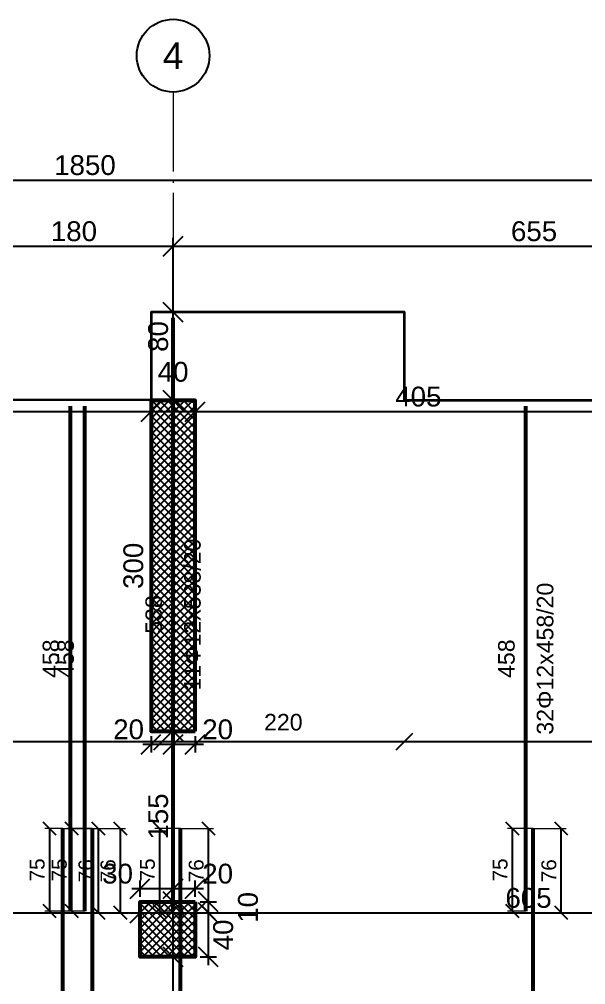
# Model space of a CAD drawing. Header units: millimetres. Extents: x -404 to 6018, y -5139 to 7890.
# Drawn here: x 4685 to 5199, y 2330 to 3206 of the extents above; entities that cross this region are included whole.
import ezdxf
from ezdxf.enums import TextEntityAlignment as Align

# ---------------------------------------------------------------- set-up
doc = ezdxf.new("R2010")
doc.units = ezdxf.units.MM
doc.linetypes.add('ZWCAD_ISO04W100', pattern=[30.5, 24, -3, 0.5, -3])
for name, color, linetype, lineweight in [('AXIS LINES', 255, 'ZWCAD_ISO04W100', 13), ('COLUMN', 140, 'Continuous', 53), ('SLAB', 3, 'Continuous', 35), ('WALL', 10, 'Continuous', 53)]:
    doc.layers.add(name, color=color, linetype=linetype, lineweight=lineweight)
for name, color, linetype in [('FW_AXIS', 7, 'Continuous'), ('FW_COLUMN_HATCH', 8, 'Continuous'), ('FW_DIM', 7, 'Continuous'), ('FW_WALL_HATCH', 8, 'Continuous'), ('REB_BOT_MESH_Y', 5, 'Continuous'), ('REB_BOT_MESH_Y_AXDIM', 5, 'Continuous'), ('REB_BOT_MESH_Y_LAP', 5, 'Continuous'), ('REB_BOT_MESH_Y_RANGE', 5, 'Continuous'), ('REB_BOT_MESH_Y_TEXT', 5, 'Continuous')]:
    doc.layers.add(name, color=color, linetype=linetype)
doc.styles.add('REBAR_TXT', font='arial.ttf')
doc.styles.get("Standard").update_dxf_attribs({"font": 'arial.ttf'})
doc.dimstyles.new('FW_DIM', dxfattribs={"dimtxt": 18, "dimasz": 9, "dimexe": 7.5, "dimexo": 4.5, "dimgap": 4.5, "dimtad": 1, "dimdec": 0, "dimtxsty": 'Standard', "dimtsz": 9, "dimcen": 2.5, "dimdle": 7.5, "dimclrd": 256, "dimclre": 256, "dimclrt": 7, "dimazin": 3, "dimtfac": 1, "dimtmove": 2, "dimatfit": 3})
doc.dimstyles.new('REBAR LAP', dxfattribs={"dimtxt": 13.5, "dimasz": 2.5, "dimexe": 4.5, "dimexo": 0, "dimgap": 4.5, "dimtad": 1, "dimdec": 0, "dimtxsty": 'Standard', "dimtsz": 6, "dimcen": 2.5, "dimclrd": 6, "dimclre": 6, "dimclrt": 7, "dimazin": 3, "dimtfac": 1, "dimtmove": 2, "dimatfit": 3, "dimlwd": 25, "dimlwe": 18})
doc.dimstyles.new('REBAR M-200', dxfattribs={"dimtxt": 15, "dimasz": 15, "dimexe": 25, "dimexo": 12.5, "dimgap": 10, "dimtad": 1, "dimdec": 0, "dimtxsty": 'Standard', "dimblk": 'NONE', "dimcen": 50, "dimse1": 1, "dimse2": 1, "dimclrd": 6, "dimclre": 6, "dimclrt": 7, "dimazin": 3, "dimtfac": 1, "dimtmove": 2, "dimatfit": 3, "dimldrblk": 'NONE', "dimlwd": 53})
doc.dimstyles.new('REBAR RANGE', dxfattribs={"dimtxt": 15, "dimasz": 2.5, "dimexe": 0, "dimexo": 0, "dimgap": 10, "dimtad": 1, "dimdec": 0, "dimtxsty": 'Standard', "dimtsz": 7.5, "dimcen": 2.5, "dimse1": 1, "dimse2": 1, "dimclrd": 6, "dimclre": 6, "dimclrt": 7, "dimazin": 3, "dimtfac": 1, "dimtmove": 2, "dimatfit": 3, "dimlwd": 25})

# ---------------------------------------------------------------- blocks, each defined once
blk = doc.blocks.new('*D718')
at = {"color": 6, "lineweight": 53}
blk.add_line((5151.74, 1967.5), (5151.74, 2471.5), dxfattribs=at)
at = {"layer": 'Defpoints'}
for p in [(5151.74, 2471.5), (5151.74, 1967.5), (5151.74, 1967.5)]:
    blk.add_point(p, dxfattribs=at)
at = {"layer": 'REB_BOT_MESH_Y', "color": 7, "insert": (5134.24, 2219.5), "char_height": 15, "attachment_point": 5, "rotation": 90}
blk.add_mtext('504', dxfattribs=at)
blk = doc.blocks.new('_NONE')
blk = doc.blocks.new('*D719')
at = {"color": 6, "lineweight": 53}
blk.add_line((5144.99, 2396.5), (5144.99, 2855), dxfattribs=at)
at = {"layer": 'Defpoints'}
for p in [(5144.99, 2855), (5144.99, 2396.5), (5144.99, 2396.5)]:
    blk.add_point(p, dxfattribs=at)
at = {"layer": 'REB_BOT_MESH_Y', "color": 7, "insert": (5127.49, 2625.75), "char_height": 15, "attachment_point": 5, "rotation": 90}
blk.add_mtext('458', dxfattribs=at)
blk = doc.blocks.new('_Oblique')
at = {"color": 0, "linetype": 'ByBlock', "lineweight": -2}
blk.add_line((-0.5, -0.5), (0.5, 0.5), dxfattribs=at)
blk = doc.blocks.new('*D730')
at = {"color": 6, "lineweight": 18}
for p, q in [((5151.74, 2471.5), (5128.49, 2471.5)), ((5144.99, 2396.5), (5128.49, 2396.5))]:
    blk.add_line(p, q, dxfattribs=at)
at = {"color": 6, "lineweight": 25}
blk.add_line((5132.99, 2396.5), (5132.99, 2471.5), dxfattribs=at)
at = {"layer": 'Defpoints'}
for p in [(5151.74, 2471.5), (5132.99, 2396.5), (5144.99, 2396.5)]:
    blk.add_point(p, dxfattribs=at)
at = {"layer": 'REB_BOT_MESH_Y_LAP', "color": 6, "xscale": 12, "yscale": 12, "rotation": 90}
for p in [(5132.99, 2471.5), (5132.99, 2396.5)]:
    blk.add_blockref('_OBLIQUE', p, dxfattribs=at)
at = {"layer": 'REB_BOT_MESH_Y_LAP', "color": 7, "insert": (5121.74, 2434), "char_height": 13.5, "attachment_point": 5, "rotation": 90}
blk.add_mtext('75', dxfattribs=at)
blk = doc.blocks.new('*D731')
at = {"color": 6, "lineweight": 18}
for p, q in [((5151.74, 2471.5), (5181.74, 2471.5)), ((5151.74, 2395), (5181.74, 2395))]:
    blk.add_line(p, q, dxfattribs=at)
at = {"color": 6, "lineweight": 25}
blk.add_line((5177.24, 2395), (5177.24, 2471.5), dxfattribs=at)
at = {"layer": 'Defpoints'}
for p in [(5151.74, 2471.5), (5151.74, 2395), (5177.24, 2395)]:
    blk.add_point(p, dxfattribs=at)
at = {"layer": 'REB_BOT_MESH_Y_AXDIM', "color": 6, "xscale": 12, "yscale": 12, "rotation": 90}
for p in [(5177.24, 2471.5), (5177.24, 2395)]:
    blk.add_blockref('_OBLIQUE', p, dxfattribs=at)
at = {"layer": 'REB_BOT_MESH_Y_AXDIM', "color": 7, "insert": (5165.99, 2433.25), "char_height": 13.5, "attachment_point": 5, "rotation": 90}
blk.add_mtext('76', dxfattribs=at)
blk = doc.blocks.new('*D741')
at = {"color": 6, "lineweight": 53}
blk.add_line((4831.74, 1967.5), (4831.74, 2471.5), dxfattribs=at)
at = {"layer": 'Defpoints'}
for p in [(4831.74, 2471.5), (4831.74, 1967.5), (4831.74, 1967.5)]:
    blk.add_point(p, dxfattribs=at)
at = {"layer": 'REB_BOT_MESH_Y', "color": 7, "insert": (4814.24, 2219.5), "char_height": 15, "attachment_point": 5, "rotation": 90}
blk.add_mtext('504', dxfattribs=at)
blk = doc.blocks.new('*D742')
at = {"color": 6, "lineweight": 53}
blk.add_line((4824.99, 2396.5), (4824.99, 2935), dxfattribs=at)
at = {"layer": 'Defpoints'}
for p in [(4824.99, 2935), (4824.99, 2396.5), (4824.99, 2396.5)]:
    blk.add_point(p, dxfattribs=at)
at = {"layer": 'REB_BOT_MESH_Y', "color": 7, "insert": (4807.49, 2665.75), "char_height": 15, "attachment_point": 5, "rotation": 90}
blk.add_mtext('538', dxfattribs=at)
blk = doc.blocks.new('*D753')
at = {"color": 6, "lineweight": 18}
for p, q in [((4831.74, 2471.5), (4808.49, 2471.5)), ((4824.99, 2396.5), (4808.49, 2396.5))]:
    blk.add_line(p, q, dxfattribs=at)
at = {"color": 6, "lineweight": 25}
blk.add_line((4812.99, 2396.5), (4812.99, 2471.5), dxfattribs=at)
at = {"layer": 'Defpoints'}
for p in [(4831.74, 2471.5), (4812.99, 2396.5), (4824.99, 2396.5)]:
    blk.add_point(p, dxfattribs=at)
at = {"layer": 'REB_BOT_MESH_Y_LAP', "color": 6, "xscale": 12, "yscale": 12, "rotation": 90}
for p in [(4812.99, 2471.5), (4812.99, 2396.5)]:
    blk.add_blockref('_OBLIQUE', p, dxfattribs=at)
at = {"layer": 'REB_BOT_MESH_Y_LAP', "color": 7, "insert": (4801.74, 2434), "char_height": 13.5, "attachment_point": 5, "rotation": 90}
blk.add_mtext('75', dxfattribs=at)
blk = doc.blocks.new('*D754')
at = {"color": 6, "lineweight": 18}
for p, q in [((4831.74, 2471.5), (4861.74, 2471.5)), ((4831.74, 2395), (4861.74, 2395))]:
    blk.add_line(p, q, dxfattribs=at)
at = {"color": 6, "lineweight": 25}
blk.add_line((4857.24, 2395), (4857.24, 2471.5), dxfattribs=at)
at = {"layer": 'Defpoints'}
for p in [(4831.74, 2471.5), (4831.74, 2395), (4857.24, 2395)]:
    blk.add_point(p, dxfattribs=at)
at = {"layer": 'REB_BOT_MESH_Y_AXDIM', "color": 6, "xscale": 12, "yscale": 12, "rotation": 90}
for p in [(4857.24, 2471.5), (4857.24, 2395)]:
    blk.add_blockref('_OBLIQUE', p, dxfattribs=at)
at = {"layer": 'REB_BOT_MESH_Y_AXDIM', "color": 7, "insert": (4845.99, 2433.25), "char_height": 13.5, "attachment_point": 5, "rotation": 90}
blk.add_mtext('76', dxfattribs=at)
blk = doc.blocks.new('*D763')
at = {"color": 6, "lineweight": 53}
blk.add_line((4724.99, 1967.5), (4724.99, 2471.5), dxfattribs=at)
at = {"layer": 'Defpoints'}
for p in [(4724.99, 2471.5), (4724.99, 1967.5), (4724.99, 1967.5)]:
    blk.add_point(p, dxfattribs=at)
at = {"layer": 'REB_BOT_MESH_Y', "color": 7, "insert": (4707.49, 2219.5), "char_height": 15, "attachment_point": 5, "rotation": 90}
blk.add_mtext('504', dxfattribs=at)
blk = doc.blocks.new('*D764')
at = {"color": 6, "lineweight": 53}
blk.add_line((4731.74, 2396.5), (4731.74, 2855), dxfattribs=at)
at = {"layer": 'Defpoints'}
for p in [(4731.74, 2855), (4731.74, 2396.5), (4731.74, 2396.5)]:
    blk.add_point(p, dxfattribs=at)
at = {"layer": 'REB_BOT_MESH_Y', "color": 7, "insert": (4714.24, 2625.75), "char_height": 15, "attachment_point": 5, "rotation": 90}
blk.add_mtext('458', dxfattribs=at)
blk = doc.blocks.new('*D773')
at = {"color": 6, "lineweight": 18}
for p, q in [((4724.99, 2471.5), (4708.49, 2471.5)), ((4731.74, 2396.5), (4708.49, 2396.5))]:
    blk.add_line(p, q, dxfattribs=at)
at = {"color": 6, "lineweight": 25}
blk.add_line((4712.99, 2396.5), (4712.99, 2471.5), dxfattribs=at)
at = {"layer": 'Defpoints'}
for p in [(4724.99, 2471.5), (4712.99, 2396.5), (4731.74, 2396.5)]:
    blk.add_point(p, dxfattribs=at)
at = {"layer": 'REB_BOT_MESH_Y_LAP', "color": 6, "xscale": 12, "yscale": 12, "rotation": 90}
for p in [(4712.99, 2471.5), (4712.99, 2396.5)]:
    blk.add_blockref('_OBLIQUE', p, dxfattribs=at)
at = {"layer": 'REB_BOT_MESH_Y_LAP', "color": 7, "insert": (4701.74, 2434), "char_height": 13.5, "attachment_point": 5, "rotation": 90}
blk.add_mtext('75', dxfattribs=at)
blk = doc.blocks.new('*D774')
at = {"color": 6, "lineweight": 18}
for p, q in [((4724.99, 2471.5), (4761.74, 2471.5)), ((4724.99, 2395), (4761.74, 2395))]:
    blk.add_line(p, q, dxfattribs=at)
at = {"color": 6, "lineweight": 25}
blk.add_line((4757.24, 2395), (4757.24, 2471.5), dxfattribs=at)
at = {"layer": 'Defpoints'}
for p in [(4724.99, 2471.5), (4724.99, 2395), (4757.24, 2395)]:
    blk.add_point(p, dxfattribs=at)
at = {"layer": 'REB_BOT_MESH_Y_AXDIM', "color": 6, "xscale": 12, "yscale": 12, "rotation": 90}
for p in [(4757.24, 2471.5), (4757.24, 2395)]:
    blk.add_blockref('_OBLIQUE', p, dxfattribs=at)
at = {"layer": 'REB_BOT_MESH_Y_AXDIM', "color": 7, "insert": (4745.99, 2433.25), "char_height": 13.5, "attachment_point": 5, "rotation": 90}
blk.add_mtext('76', dxfattribs=at)
blk = doc.blocks.new('*D809')
at = {"color": 6, "lineweight": 53}
blk.add_line((4751.74, 1967.5), (4751.74, 2471.5), dxfattribs=at)
at = {"layer": 'Defpoints'}
for p in [(4751.74, 2471.5), (4751.74, 1967.5), (4751.74, 1967.5)]:
    blk.add_point(p, dxfattribs=at)
at = {"layer": 'REB_BOT_MESH_Y', "color": 7, "insert": (4734.24, 2219.5), "char_height": 15, "attachment_point": 5, "rotation": 90}
blk.add_mtext('504', dxfattribs=at)
blk = doc.blocks.new('*D810')
at = {"color": 6, "lineweight": 53}
blk.add_line((4744.99, 2396.5), (4744.99, 2855), dxfattribs=at)
at = {"layer": 'Defpoints'}
for p in [(4744.99, 2855), (4744.99, 2396.5), (4744.99, 2396.5)]:
    blk.add_point(p, dxfattribs=at)
at = {"layer": 'REB_BOT_MESH_Y', "color": 7, "insert": (4727.49, 2625.75), "char_height": 15, "attachment_point": 5, "rotation": 90}
blk.add_mtext('458', dxfattribs=at)
blk = doc.blocks.new('*D821')
at = {"color": 6, "lineweight": 18}
for p, q in [((4751.74, 2471.5), (4728.49, 2471.5)), ((4744.99, 2396.5), (4728.49, 2396.5))]:
    blk.add_line(p, q, dxfattribs=at)
at = {"color": 6, "lineweight": 25}
blk.add_line((4732.99, 2396.5), (4732.99, 2471.5), dxfattribs=at)
at = {"layer": 'Defpoints'}
for p in [(4751.74, 2471.5), (4732.99, 2396.5), (4744.99, 2396.5)]:
    blk.add_point(p, dxfattribs=at)
at = {"layer": 'REB_BOT_MESH_Y_LAP', "color": 6, "xscale": 12, "yscale": 12, "rotation": 90}
for p in [(4732.99, 2471.5), (4732.99, 2396.5)]:
    blk.add_blockref('_OBLIQUE', p, dxfattribs=at)
at = {"layer": 'REB_BOT_MESH_Y_LAP', "color": 7, "insert": (4721.74, 2434), "char_height": 13.5, "attachment_point": 5, "rotation": 90}
blk.add_mtext('75', dxfattribs=at)
blk = doc.blocks.new('*D822')
at = {"color": 6, "lineweight": 18}
for p, q in [((4751.74, 2471.5), (4781.74, 2471.5)), ((4751.74, 2395), (4781.74, 2395))]:
    blk.add_line(p, q, dxfattribs=at)
at = {"color": 6, "lineweight": 25}
blk.add_line((4777.24, 2395), (4777.24, 2471.5), dxfattribs=at)
at = {"layer": 'Defpoints'}
for p in [(4751.74, 2471.5), (4751.74, 2395), (4777.24, 2395)]:
    blk.add_point(p, dxfattribs=at)
at = {"layer": 'REB_BOT_MESH_Y_AXDIM', "color": 6, "xscale": 12, "yscale": 12, "rotation": 90}
for p in [(4777.24, 2471.5), (4777.24, 2395)]:
    blk.add_blockref('_OBLIQUE', p, dxfattribs=at)
at = {"layer": 'REB_BOT_MESH_Y_AXDIM', "color": 7, "insert": (4765.99, 2433.25), "char_height": 13.5, "attachment_point": 5, "rotation": 90}
blk.add_mtext('76', dxfattribs=at)
blk = doc.blocks.new('*D864')
at = {"color": 6, "lineweight": 25}
blk.add_line((5034.99, 2550.5), (5669.99, 2550.5), dxfattribs=at)
at = {"layer": 'Defpoints'}
for p in [(5034.99, 2550.5), (5034.99, 2550.5), (5669.99, 2550.5)]:
    blk.add_point(p, dxfattribs=at)
at = {"layer": 'REB_BOT_MESH_Y_RANGE', "color": 6, "xscale": 15, "yscale": 15}
for p in [(5034.99, 2550.5), (5669.99, 2550.5)]:
    blk.add_blockref('_OBLIQUE', p, dxfattribs=at)
at = {"layer": 'REB_BOT_MESH_Y_RANGE', "color": 7, "insert": (5352.49, 2568), "char_height": 15, "attachment_point": 5}
blk.add_mtext('635', dxfattribs=at)
blk = doc.blocks.new('*D865')
at = {"color": 6, "lineweight": 25}
blk.add_line((4234.99, 2550.5), (4814.99, 2550.5), dxfattribs=at)
at = {"layer": 'Defpoints'}
for p in [(4234.99, 2550.5), (4234.99, 2550.5), (4814.99, 2550.5)]:
    blk.add_point(p, dxfattribs=at)
at = {"layer": 'REB_BOT_MESH_Y_RANGE', "color": 6, "xscale": 15, "yscale": 15}
for p in [(4234.99, 2550.5), (4814.99, 2550.5)]:
    blk.add_blockref('_OBLIQUE', p, dxfattribs=at)
at = {"layer": 'REB_BOT_MESH_Y_RANGE', "color": 7, "insert": (4524.99, 2568), "char_height": 15, "attachment_point": 5}
blk.add_mtext('580', dxfattribs=at)
blk = doc.blocks.new('*D868')
at = {"color": 6, "lineweight": 25}
blk.add_line((4814.99, 2550.5), (5034.99, 2550.5), dxfattribs=at)
at = {"layer": 'Defpoints'}
for p in [(4814.99, 2550.5), (4814.99, 2550.5), (5034.99, 2550.5)]:
    blk.add_point(p, dxfattribs=at)
at = {"layer": 'REB_BOT_MESH_Y_RANGE', "color": 6, "xscale": 15, "yscale": 15}
for p in [(4814.99, 2550.5), (5034.99, 2550.5)]:
    blk.add_blockref('_OBLIQUE', p, dxfattribs=at)
at = {"layer": 'REB_BOT_MESH_Y_RANGE', "color": 7, "insert": (4924.99, 2568), "char_height": 15, "attachment_point": 5}
blk.add_mtext('220', dxfattribs=at)
blk = doc.blocks.new('*D919')
for p, q in [((4804.99, 2555.5), (4804.99, 2540.5)), ((4824.99, 2555.5), (4824.99, 2540.5)), ((4797.49, 2548), (4832.49, 2548))]:
    blk.add_line(p, q)
at = {"layer": 'Defpoints'}
for p in [(4804.99, 2560), (4824.99, 2560), (4804.99, 2548)]:
    blk.add_point(p, dxfattribs=at)
at = {"layer": 'FW_DIM', "xscale": 18, "yscale": 18}
for p in [(4804.99, 2548), (4824.99, 2548)]:
    blk.add_blockref('_OBLIQUE', p, dxfattribs=at)
at = {"layer": 'FW_DIM', "color": 7, "insert": (4784.59, 2561.5), "char_height": 18, "attachment_point": 5}
blk.add_mtext('20', dxfattribs=at)
blk = doc.blocks.new('*D920')
for p, q in [((4824.99, 2555.5), (4824.99, 2540.5)), ((4844.99, 2555.5), (4844.99, 2540.5)), ((4817.49, 2548), (4852.49, 2548))]:
    blk.add_line(p, q)
at = {"layer": 'Defpoints'}
for p in [(4824.99, 2560), (4844.99, 2560), (4824.99, 2548)]:
    blk.add_point(p, dxfattribs=at)
at = {"layer": 'FW_DIM', "xscale": 18, "yscale": 18}
for p in [(4824.99, 2548), (4844.99, 2548)]:
    blk.add_blockref('_OBLIQUE', p, dxfattribs=at)
at = {"layer": 'FW_DIM', "color": 7, "insert": (4865.39, 2561.5), "char_height": 18, "attachment_point": 5}
blk.add_mtext('20', dxfattribs=at)
blk = doc.blocks.new('*D923')
for p, q in [((4794.99, 2409.5), (4794.99, 2424.5)), ((4824.99, 2409.5), (4824.99, 2424.5)), ((4787.49, 2417), (4832.49, 2417))]:
    blk.add_line(p, q)
at = {"layer": 'Defpoints'}
for p in [(4794.99, 2417), (4794.99, 2405), (4824.99, 2405)]:
    blk.add_point(p, dxfattribs=at)
at = {"layer": 'FW_DIM', "xscale": 18, "yscale": 18}
for p in [(4794.99, 2417), (4824.99, 2417)]:
    blk.add_blockref('_OBLIQUE', p, dxfattribs=at)
at = {"layer": 'FW_DIM', "color": 7, "insert": (4774.59, 2430.5), "char_height": 18, "attachment_point": 5}
blk.add_mtext('30', dxfattribs=at)
blk = doc.blocks.new('*D924')
for p, q in [((4824.99, 2409.5), (4824.99, 2424.5)), ((4844.99, 2409.5), (4844.99, 2424.5)), ((4817.49, 2417), (4852.49, 2417))]:
    blk.add_line(p, q)
at = {"layer": 'Defpoints'}
for p in [(4824.99, 2417), (4824.99, 2405), (4844.99, 2405)]:
    blk.add_point(p, dxfattribs=at)
at = {"layer": 'FW_DIM', "xscale": 18, "yscale": 18}
for p in [(4824.99, 2417), (4844.99, 2417)]:
    blk.add_blockref('_OBLIQUE', p, dxfattribs=at)
at = {"layer": 'FW_DIM', "color": 7, "insert": (4865.39, 2430.5), "char_height": 18, "attachment_point": 5}
blk.add_mtext('20', dxfattribs=at)
blk = doc.blocks.new('*D925')
for p, q in [((4856.99, 2347.5), (4856.99, 2402.5)), ((4849.49, 2395), (4864.49, 2395)), ((4849.49, 2355), (4864.49, 2355))]:
    blk.add_line(p, q)
at = {"layer": 'Defpoints'}
for p in [(4844.99, 2395), (4844.99, 2355), (4856.99, 2355)]:
    blk.add_point(p, dxfattribs=at)
at = {"layer": 'FW_DIM', "xscale": 18, "yscale": 18, "rotation": 90}
for p in [(4856.99, 2395), (4856.99, 2355)]:
    blk.add_blockref('_OBLIQUE', p, dxfattribs=at)
at = {"layer": 'FW_DIM', "color": 7, "insert": (4870.49, 2375), "char_height": 18, "attachment_point": 5, "rotation": 90}
blk.add_mtext('40', dxfattribs=at)
blk = doc.blocks.new('*D926')
for p, q in [((4856.99, 2387.5), (4856.99, 2412.5)), ((4849.49, 2405), (4864.49, 2405)), ((4849.49, 2395), (4864.49, 2395))]:
    blk.add_line(p, q)
at = {"layer": 'Defpoints'}
for p in [(4844.99, 2405), (4844.99, 2395), (4856.99, 2395)]:
    blk.add_point(p, dxfattribs=at)
at = {"layer": 'FW_DIM', "xscale": 18, "yscale": 18, "rotation": 90}
for p in [(4856.99, 2405), (4856.99, 2395)]:
    blk.add_blockref('_OBLIQUE', p, dxfattribs=at)
at = {"layer": 'FW_DIM', "color": 7, "insert": (4892.99, 2400), "char_height": 18, "attachment_point": 5, "rotation": 90}
blk.add_mtext('10', dxfattribs=at)
blk = doc.blocks.new('*D1002')
for p, q in [((4279.99, 2399.5), (4279.99, 2402.5)), ((4794.99, 2399.5), (4794.99, 2402.5)), ((4272.49, 2395), (4802.49, 2395))]:
    blk.add_line(p, q)
at = {"layer": 'Defpoints'}
for p in [(4279.99, 2395), (4279.99, 2395), (4794.99, 2395)]:
    blk.add_point(p, dxfattribs=at)
at = {"layer": 'FW_DIM', "xscale": 18, "yscale": 18}
for p in [(4279.99, 2395), (4794.99, 2395)]:
    blk.add_blockref('_OBLIQUE', p, dxfattribs=at)
at = {"layer": 'FW_DIM', "color": 7, "insert": (4537.49, 2408.5), "char_height": 18, "attachment_point": 5}
blk.add_mtext('515', dxfattribs=at)
blk = doc.blocks.new('*D1003')
for p, q in [((4794.99, 2399.5), (4794.99, 2402.5)), ((4844.99, 2399.5), (4844.99, 2402.5)), ((4787.49, 2395), (4852.49, 2395))]:
    blk.add_line(p, q)
at = {"layer": 'Defpoints'}
for p in [(4794.99, 2395), (4794.99, 2395), (4844.99, 2395)]:
    blk.add_point(p, dxfattribs=at)
at = {"layer": 'FW_DIM', "xscale": 18, "yscale": 18}
for p in [(4794.99, 2395), (4844.99, 2395)]:
    blk.add_blockref('_OBLIQUE', p, dxfattribs=at)
blk = doc.blocks.new('*D1004')
for p, q in [((4844.99, 2399.5), (4844.99, 2402.5)), ((5449.99, 2399.5), (5449.99, 2402.5)), ((4837.49, 2395), (5457.49, 2395))]:
    blk.add_line(p, q)
at = {"layer": 'Defpoints'}
for p in [(4844.99, 2395), (4844.99, 2395), (5449.99, 2395)]:
    blk.add_point(p, dxfattribs=at)
at = {"layer": 'FW_DIM', "xscale": 18, "yscale": 18}
for p in [(4844.99, 2395), (5449.99, 2395)]:
    blk.add_blockref('_OBLIQUE', p, dxfattribs=at)
at = {"layer": 'FW_DIM', "color": 7, "insert": (5147.49, 2408.5), "char_height": 18, "attachment_point": 5}
blk.add_mtext('605', dxfattribs=at)
blk = doc.blocks.new('*D1008')
for p, q in [((4479.99, 2854.5), (4479.99, 2857.5)), ((4804.99, 2854.5), (4804.99, 2857.5)), ((4472.49, 2850), (4812.49, 2850))]:
    blk.add_line(p, q)
at = {"layer": 'Defpoints'}
for p in [(4479.99, 2850), (4479.99, 2850), (4804.99, 2850)]:
    blk.add_point(p, dxfattribs=at)
at = {"layer": 'FW_DIM', "xscale": 18, "yscale": 18}
for p in [(4479.99, 2850), (4804.99, 2850)]:
    blk.add_blockref('_OBLIQUE', p, dxfattribs=at)
at = {"layer": 'FW_DIM', "color": 7, "insert": (4642.49, 2863.5), "char_height": 18, "attachment_point": 5}
blk.add_mtext('325', dxfattribs=at)
blk = doc.blocks.new('*D1009')
for p, q in [((4804.99, 2854.5), (4804.99, 2857.5)), ((4844.99, 2854.5), (4844.99, 2857.5)), ((4797.49, 2850), (4852.49, 2850))]:
    blk.add_line(p, q)
at = {"layer": 'Defpoints'}
for p in [(4804.99, 2850), (4804.99, 2850), (4844.99, 2850)]:
    blk.add_point(p, dxfattribs=at)
at = {"layer": 'FW_DIM', "xscale": 18, "yscale": 18}
for p in [(4804.99, 2850), (4844.99, 2850)]:
    blk.add_blockref('_OBLIQUE', p, dxfattribs=at)
at = {"layer": 'FW_DIM', "color": 7, "insert": (4824.99, 2886), "char_height": 18, "attachment_point": 5}
blk.add_mtext('40', dxfattribs=at)
blk = doc.blocks.new('*D1010')
for p, q in [((4844.99, 2854.5), (4844.99, 2857.5)), ((5249.99, 2854.5), (5249.99, 2857.5)), ((4837.49, 2850), (5257.49, 2850))]:
    blk.add_line(p, q)
at = {"layer": 'Defpoints'}
for p in [(4844.99, 2850), (4844.99, 2850), (5249.99, 2850)]:
    blk.add_point(p, dxfattribs=at)
at = {"layer": 'FW_DIM', "xscale": 18, "yscale": 18}
for p in [(4844.99, 2850), (5249.99, 2850)]:
    blk.add_blockref('_OBLIQUE', p, dxfattribs=at)
at = {"layer": 'FW_DIM', "color": 7, "insert": (5047.49, 2863.5), "char_height": 18, "attachment_point": 5}
blk.add_mtext('405', dxfattribs=at)
blk = doc.blocks.new('*D1044')
for p, q in [((4824.99, 1967.5), (4824.99, 2362.5)), ((4820.49, 2355), (4817.49, 2355)), ((4820.49, 1975), (4817.49, 1975))]:
    blk.add_line(p, q)
at = {"layer": 'Defpoints'}
for p in [(4824.99, 2355), (4824.99, 1975), (4824.99, 1975)]:
    blk.add_point(p, dxfattribs=at)
at = {"layer": 'FW_DIM', "xscale": 18, "yscale": 18, "rotation": 90}
for p in [(4824.99, 2355), (4824.99, 1975)]:
    blk.add_blockref('_OBLIQUE', p, dxfattribs=at)
at = {"layer": 'FW_DIM', "color": 7, "insert": (4811.49, 2165), "char_height": 18, "attachment_point": 5, "rotation": 90}
blk.add_mtext('380', dxfattribs=at)
blk = doc.blocks.new('*D1045')
for p, q in [((4824.99, 2347.5), (4824.99, 2412.5)), ((4820.49, 2405), (4817.49, 2405)), ((4820.49, 2355), (4817.49, 2355))]:
    blk.add_line(p, q)
at = {"layer": 'Defpoints'}
for p in [(4824.99, 2405), (4824.99, 2355), (4824.99, 2355)]:
    blk.add_point(p, dxfattribs=at)
at = {"layer": 'FW_DIM', "xscale": 18, "yscale": 18, "rotation": 90}
for p in [(4824.99, 2405), (4824.99, 2355)]:
    blk.add_blockref('_OBLIQUE', p, dxfattribs=at)
blk = doc.blocks.new('*D1046')
for p, q in [((4824.99, 2397.5), (4824.99, 2567.5)), ((4820.49, 2560), (4817.49, 2560)), ((4820.49, 2405), (4817.49, 2405))]:
    blk.add_line(p, q)
at = {"layer": 'Defpoints'}
for p in [(4824.99, 2560), (4824.99, 2405), (4824.99, 2405)]:
    blk.add_point(p, dxfattribs=at)
at = {"layer": 'FW_DIM', "xscale": 18, "yscale": 18, "rotation": 90}
for p in [(4824.99, 2560), (4824.99, 2405)]:
    blk.add_blockref('_OBLIQUE', p, dxfattribs=at)
at = {"layer": 'FW_DIM', "color": 7, "insert": (4811.49, 2482.5), "char_height": 18, "attachment_point": 5, "rotation": 90}
blk.add_mtext('155', dxfattribs=at)
blk = doc.blocks.new('*D1047')
for p, q in [((4824.99, 2552.5), (4824.99, 2867.5)), ((4820.49, 2860), (4817.49, 2860)), ((4820.49, 2560), (4817.49, 2560))]:
    blk.add_line(p, q)
at = {"layer": 'Defpoints'}
for p in [(4824.99, 2860), (4824.99, 2560), (4824.99, 2560)]:
    blk.add_point(p, dxfattribs=at)
at = {"layer": 'FW_DIM', "xscale": 18, "yscale": 18, "rotation": 90}
for p in [(4824.99, 2860), (4824.99, 2560)]:
    blk.add_blockref('_OBLIQUE', p, dxfattribs=at)
at = {"layer": 'FW_DIM', "color": 7, "insert": (4788.99, 2710), "char_height": 18, "attachment_point": 5, "rotation": 90}
blk.add_mtext('300', dxfattribs=at)
blk = doc.blocks.new('*D1048')
for p, q in [((4824.99, 2852.5), (4824.99, 2947.6)), ((4820.49, 2940.1), (4817.49, 2940.1)), ((4820.49, 2860), (4817.49, 2860))]:
    blk.add_line(p, q)
at = {"layer": 'Defpoints'}
for p in [(4824.99, 2940.1), (4824.99, 2860), (4824.99, 2860)]:
    blk.add_point(p, dxfattribs=at)
at = {"layer": 'FW_DIM', "xscale": 18, "yscale": 18, "rotation": 90}
for p in [(4824.99, 2940.1), (4824.99, 2860)]:
    blk.add_blockref('_OBLIQUE', p, dxfattribs=at)
at = {"layer": 'FW_DIM', "color": 7, "insert": (4811.49, 2918.17), "char_height": 18, "attachment_point": 5, "rotation": 90}
blk.add_mtext('80', dxfattribs=at)
blk = doc.blocks.new('*D1063')
for p, q in [((4644.99, 2944.6), (4644.99, 3007.6)), ((4824.99, 2944.6), (4824.99, 3007.6)), ((4637.49, 3000.1), (4832.49, 3000.1))]:
    blk.add_line(p, q)
at = {"layer": 'Defpoints'}
for p in [(4644.99, 3000.1), (4644.99, 2940.1), (4824.99, 2940.1)]:
    blk.add_point(p, dxfattribs=at)
at = {"layer": 'FW_DIM', "xscale": 18, "yscale": 18}
for p in [(4644.99, 3000.1), (4824.99, 3000.1)]:
    blk.add_blockref('_OBLIQUE', p, dxfattribs=at)
at = {"layer": 'FW_DIM', "color": 7, "insert": (4734.99, 3013.6), "char_height": 18, "attachment_point": 5}
blk.add_mtext('180', dxfattribs=at)
blk = doc.blocks.new('*D1064')
for p, q in [((4824.99, 2944.6), (4824.99, 3007.6)), ((5479.99, 2944.6), (5479.99, 3007.6)), ((4817.49, 3000.1), (5487.49, 3000.1))]:
    blk.add_line(p, q)
at = {"layer": 'Defpoints'}
for p in [(4824.99, 3000.1), (4824.99, 2940.1), (5479.99, 2940.1)]:
    blk.add_point(p, dxfattribs=at)
at = {"layer": 'FW_DIM', "xscale": 18, "yscale": 18}
for p in [(4824.99, 3000.1), (5479.99, 3000.1)]:
    blk.add_blockref('_OBLIQUE', p, dxfattribs=at)
at = {"layer": 'FW_DIM', "color": 7, "insert": (5152.49, 3013.6), "char_height": 18, "attachment_point": 5}
blk.add_mtext('655', dxfattribs=at)
blk = doc.blocks.new('*D1072')
for p, q in [((3819.99, 2944.6), (3819.99, 3067.6)), ((5669.99, 2944.6), (5669.99, 3067.6)), ((3812.49, 3060.1), (5677.49, 3060.1))]:
    blk.add_line(p, q)
at = {"layer": 'Defpoints'}
for p in [(3819.99, 3060.1), (3819.99, 2940.1), (5669.99, 2940.1)]:
    blk.add_point(p, dxfattribs=at)
at = {"layer": 'FW_DIM', "xscale": 18, "yscale": 18}
for p in [(3819.99, 3060.1), (5669.99, 3060.1)]:
    blk.add_blockref('_OBLIQUE', p, dxfattribs=at)
at = {"layer": 'FW_DIM', "color": 7, "insert": (4744.99, 3073.6), "char_height": 18, "attachment_point": 5}
blk.add_mtext('1850', dxfattribs=at)

msp = doc.modelspace()

# ---------------------------------------------------------------- hatches: boundary and pattern name
at = {"layer": 'FW_COLUMN_HATCH'}
h = msp.add_hatch(dxfattribs=at)
h.set_pattern_fill('ANSI37', scale=1.6)
h.paths.add_polyline_path([(4844.99, 2405), (4844.99, 2355), (4794.99, 2355), (4794.99, 2405), (4844.99, 2405), (4844.99, 2405)])
at = {"layer": 'FW_WALL_HATCH'}
h = msp.add_hatch(dxfattribs=at)
h.set_pattern_fill('ANSI37', scale=1.6)
h.paths.add_polyline_path([(4844.99, 2560), (4804.99, 2560), (4804.99, 2860), (4844.99, 2860), (4844.99, 2560)])

# ---------------------------------------------------------------- linework, layer by layer
at = {"layer": 'AXIS LINES', "color": 0, "ltscale": 3}
for points in [[(4824.99, 3140.04), (4824.99, -400.07)], [(3537.41, 2850), (5952.4, 2850)], [(3537.41, 2395), (5952.4, 2395)]]:
    msp.add_lwpolyline(points, dxfattribs=at)
at = {"layer": 'COLUMN', "ltscale": 0.08}
msp.add_lwpolyline([(4844.99, 2405), (4844.99, 2355), (4794.99, 2355), (4794.99, 2405), (4844.99, 2405)], dxfattribs=at)
at = {"layer": 'FW_AXIS'}
msp.add_circle((4824.99, 3173.04), 33, dxfattribs=at)
at = {"layer": 'SLAB', "ltscale": 0.08}
msp.add_lwpolyline([(5599.99, 1379.9), (5599.89, 1900.02), (5499.89, 1900), (5499.89, 1950), (5669.99, 1950), (5669.99, 2860), (5034.99, 2860), (5034.99, 2940.1), (4804.99, 2940.1), (4805.09, 2860.72), (4229.99, 2860), (4229.99, 2719.9), (4149.99, 2719.9), (4149.89, 2490.03), (4229.99, 2490), (4229.89, 2320), (4149.99, 2319.9), (4149.89, 2090), (4229.99, 2090), (4229.99, 1950), (4464.89, 1950), (4464.89, 1490)], dxfattribs=at)
at = {"layer": 'WALL', "ltscale": 0.08}
msp.add_lwpolyline([(4844.99, 2560), (4844.99, 2860), (4804.99, 2860), (4804.99, 2560), (4844.99, 2560)], dxfattribs=at)

# ---------------------------------------------------------------- texts
at = {"layer": 'FW_AXIS', "color": 7, "style": 'REBAR_TXT'}
msp.add_text('4', height=24, dxfattribs=at).set_placement((4824.99, 3173.04), align=Align.MIDDLE_CENTER)
at = {"layer": 'REB_BOT_MESH_Y_TEXT', "color": 7, "style": 'REBAR_TXT'}
for s, p in [('11Φ12x538/20', (4834.99, 2665.75)), ('32Φ12x458/20', (5154.99, 2625.75))]:
    msp.add_text(s, height=15, rotation=90, dxfattribs=at).set_placement(p, align=Align.TOP_CENTER)

# ---------------------------------------------------------------- dimensions: what is measured, and where the dimension line sits
at = {"layer": 'FW_DIM'}
for base, p1, p2, picture, middle in [((3819.99, 3060.1), (3819.99, 2940.1), (5669.99, 2940.1), '*D1072', (4744.99, 3073.6)), ((4644.99, 3000.1), (4644.99, 2940.1), (4824.99, 2940.1), '*D1063', (4734.99, 3013.6)), ((4824.99, 3000.1), (4824.99, 2940.1), (5479.99, 2940.1), '*D1064', (5152.49, 3013.6))]:
    dim = msp.add_linear_dim(base=base, p1=p1, p2=p2, dimstyle='FW_DIM', dxfattribs=at)
    dim.commit()
    dim.dimension.update_dxf_attribs({"geometry": picture, "text_midpoint": middle})
for base, p1, p2, text, picture, middle in [((4824.99, 2860), (4824.99, 2860), (4824.99, 2940.1), '80', '*D1048', (4811.49, 2918.17)), ((4824.99, 2560), (4824.99, 2560), (4824.99, 2860), '300', '*D1047', (4788.99, 2710)), ((4824.99, 2405), (4824.99, 2405), (4824.99, 2560), '155', '*D1046', (4811.49, 2482.5)), ((4824.99, 2355), (4824.99, 2355), (4824.99, 2405), ' ', '*D1045', (4824.99, 2380)), ((4856.99, 2395), (4844.99, 2395), (4844.99, 2405), '10', '*D926', (4892.99, 2400)), ((4856.99, 2355), (4844.99, 2355), (4844.99, 2395), '40', '*D925', (4870.49, 2375)), ((4824.99, 1975), (4824.99, 1975), (4824.99, 2355), '380', '*D1044', (4811.49, 2165))]:
    dim = msp.add_linear_dim(base=base, p1=p1, p2=p2, angle=90, text=text, dimstyle='FW_DIM', override={"dimtmove": 2}, dxfattribs=at)
    dim.commit()
    dim.dimension.update_dxf_attribs({"geometry": picture, "text_midpoint": middle, "dimtype": 160})
for base, p1, p2, text, picture, middle in [((4804.99, 2850), (4804.99, 2850), (4844.99, 2850), '40', '*D1009', (4824.99, 2886)), ((4479.99, 2850), (4479.99, 2850), (4804.99, 2850), '325', '*D1008', (4642.49, 2863.5)), ((4844.99, 2850), (4844.99, 2850), (5249.99, 2850), '405', '*D1010', (5047.49, 2863.5)), ((4804.99, 2548), (4804.99, 2560), (4824.99, 2560), '20', '*D919', (4784.59, 2561.5)), ((4824.99, 2548), (4824.99, 2560), (4844.99, 2560), '20', '*D920', (4865.39, 2561.5)), ((4794.99, 2417), (4794.99, 2405), (4824.99, 2405), '30', '*D923', (4774.59, 2430.5)), ((4824.99, 2417), (4824.99, 2405), (4844.99, 2405), '20', '*D924', (4865.39, 2430.5)), ((4279.99, 2395), (4279.99, 2395), (4794.99, 2395), '515', '*D1002', (4537.49, 2408.5)), ((4844.99, 2395), (4844.99, 2395), (5449.99, 2395), '605', '*D1004', (5147.49, 2408.5)), ((4794.99, 2395), (4794.99, 2395), (4844.99, 2395), ' ', '*D1003', (4819.99, 2395))]:
    dim = msp.add_linear_dim(base=base, p1=p1, p2=p2, text=text, dimstyle='FW_DIM', override={"dimtmove": 2}, dxfattribs=at)
    dim.commit()
    dim.dimension.update_dxf_attribs({"geometry": picture, "text_midpoint": middle, "dimtype": 160})
at = {"layer": 'REB_BOT_MESH_Y'}
for base, p1, p2, picture, middle in [((4824.98693601, 2396.5), (4824.98693601, 2396.5), (4824.98693601, 2935), '*D742', (4807.48693601, 2665.75)), ((4731.73693601, 2396.5), (4731.73693601, 2396.5), (4731.73693601, 2855), '*D764', (4714.23693601, 2625.75)), ((4744.98693601, 2396.5), (4744.98693601, 2396.5), (4744.98693601, 2855), '*D810', (4727.48693601, 2625.75)), ((5144.98693601, 2396.5), (5144.98693601, 2396.5), (5144.98693601, 2855), '*D719', (5127.48693601, 2625.75)), ((4724.99, 1967.5), (4724.99, 1967.5), (4724.99, 2471.5), '*D763', (4707.49, 2219.5)), ((4751.74, 1967.5), (4751.74, 1967.5), (4751.74, 2471.5), '*D809', (4734.24, 2219.5)), ((4831.74, 1967.5), (4831.74, 1967.5), (4831.74, 2471.5), '*D741', (4814.24, 2219.5)), ((5151.74, 1967.5), (5151.74, 1967.5), (5151.74, 2471.5), '*D718', (5134.24, 2219.5))]:
    dim = msp.add_linear_dim(base=base, p1=p1, p2=p2, angle=90, dimstyle='REBAR M-200', dxfattribs=at)
    dim.commit()
    dim.dimension.update_dxf_attribs({"geometry": picture, "text_midpoint": middle})
at = {"layer": 'REB_BOT_MESH_Y_AXDIM'}
for base, p1, p2, picture, middle in [((4757.23693601, 2395), (4724.98693601, 2395), (4724.98693601, 2471.5), '*D774', (4745.98693601, 2433.25)), ((4777.23693601, 2395), (4751.73693601, 2395), (4751.73693601, 2471.5), '*D822', (4765.98693601, 2433.25)), ((4857.23693601, 2395), (4831.73693601, 2395), (4831.73693601, 2471.5), '*D754', (4845.98693601, 2433.25)), ((5177.23693601, 2395), (5151.73693601, 2395), (5151.73693601, 2471.5), '*D731', (5165.98693601, 2433.25))]:
    dim = msp.add_linear_dim(base=base, p1=p1, p2=p2, angle=90, dimstyle='REBAR LAP', dxfattribs=at)
    dim.commit()
    dim.dimension.update_dxf_attribs({"geometry": picture, "text_midpoint": middle})
at = {"layer": 'REB_BOT_MESH_Y_LAP'}
for base, p1, p2, picture, middle in [((4712.99, 2396.5), (4731.74, 2396.5), (4724.99, 2471.5), '*D773', (4701.74, 2434)), ((4732.99, 2396.5), (4744.99, 2396.5), (4751.74, 2471.5), '*D821', (4721.74, 2434)), ((4812.99, 2396.5), (4824.99, 2396.5), (4831.74, 2471.5), '*D753', (4801.74, 2434)), ((5132.99, 2396.5), (5144.99, 2396.5), (5151.74, 2471.5), '*D730', (5121.74, 2434))]:
    dim = msp.add_linear_dim(base=base, p1=p1, p2=p2, angle=90, dimstyle='REBAR LAP', dxfattribs=at)
    dim.commit()
    dim.dimension.update_dxf_attribs({"geometry": picture, "text_midpoint": middle})
at = {"layer": 'REB_BOT_MESH_Y_RANGE'}
for base, p1, p2, picture, middle in [((4234.99, 2550.5), (4234.99, 2550.5), (4814.99, 2550.5), '*D865', (4524.99, 2568)), ((4814.99, 2550.5), (4814.99, 2550.5), (5034.99, 2550.5), '*D868', (4924.99, 2568)), ((5034.99, 2550.5), (5034.99, 2550.5), (5669.99, 2550.5), '*D864', (5352.49, 2568))]:
    dim = msp.add_linear_dim(base=base, p1=p1, p2=p2, dimstyle='REBAR RANGE', dxfattribs=at)
    dim.commit()
    dim.dimension.update_dxf_attribs({"geometry": picture, "text_midpoint": middle})

doc.saveas('drawing.dxf')
